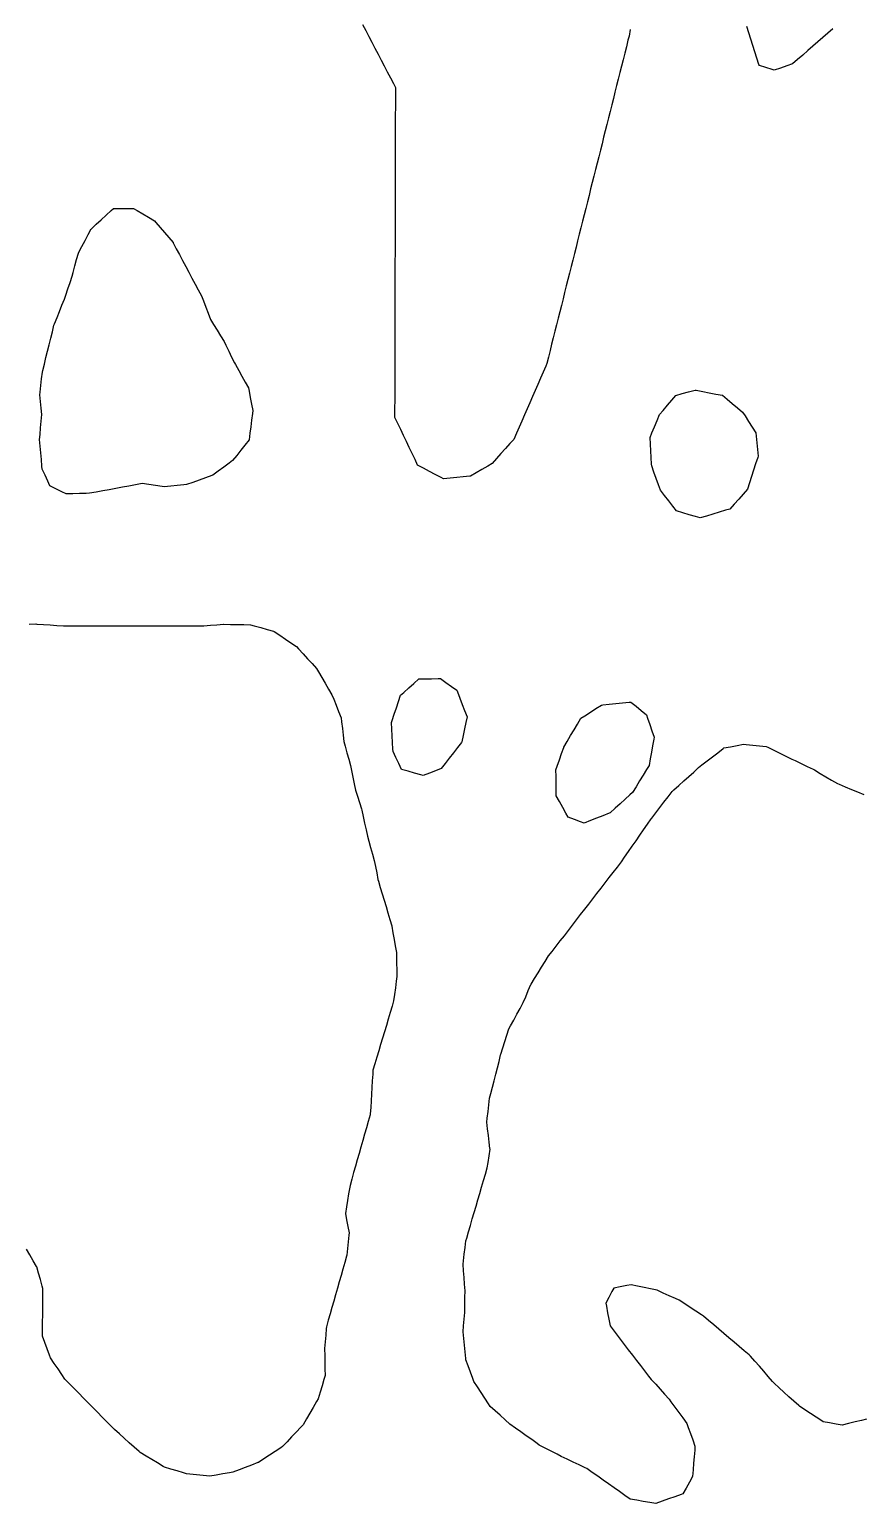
# Model space of a CAD drawing. Header units: millimetres. Extents: x 257 to 2289, y 96 to 1983.
# Drawn here: x 1599.6 to 1724.6, y 1409.8 to 1630.9 of the extents above; entities that cross this region are included whole.
import ezdxf

# ---------------------------------------------------------------- set-up
doc = ezdxf.new("R2010")
doc.units = ezdxf.units.MM
for name, color, linetype in [('ALL_HOLES', 1, 'Continuous'), ('ALL_ISLANDS', 7, 'Continuous'), ('OUTLINE_ISLAND_01', 7, 'Continuous'), ('OUTLINE_ISLAND_01_HOLE_82', 1, 'Continuous'), ('OUTLINE_ISLAND_01_HOLE_84', 1, 'Continuous'), ('OUTLINE_ISLAND_01_HOLE_87', 1, 'Continuous'), ('OUTLINE_ISLAND_01_HOLE_88', 1, 'Continuous'), ('OUTLINE_ISLAND_01_HOLE_94', 1, 'Continuous'), ('OUTLINE_ISLAND_01_HOLE_95', 1, 'Continuous')]:
    doc.layers.add(name, color=color, linetype=linetype)

msp = doc.modelspace()

# ---------------------------------------------------------------- linework, layer by layer
at = {"layer": 'ALL_HOLES'}
for points in [[(1612.1609, 1604.0984), (1613.1609, 1604.0984), (1614.1609, 1604.0984), (1615.1609, 1604.0984), (1615.7134, 1603.774), (1616.5757, 1603.2676), (1617.4381, 1602.7613), (1618.3004, 1602.255), (1618.5131, 1602.005), (1619.1613, 1601.2435), (1619.8094, 1600.482), (1620.4576, 1599.7205), (1621.1057, 1598.959), (1621.1194, 1598.9334), (1621.589, 1598.0505), (1622.0586, 1597.1676), (1622.5283, 1596.2848), (1622.9979, 1595.4019), (1623.4675, 1594.519), (1623.9371, 1593.6362), (1624.4068, 1592.7533), (1624.8764, 1591.8705), (1625.346, 1590.9876), (1625.6423, 1590.2228), (1626.0036, 1589.2903), (1626.3649, 1588.3579), (1626.7262, 1587.4254), (1627.1785, 1586.6854), (1627.7, 1585.8322), (1628.2215, 1584.9789), (1628.743, 1584.1257), (1629.0011, 1583.5972), (1629.44, 1582.6987), (1629.8789, 1581.8001), (1630.3177, 1580.9016), (1630.45, 1580.6647), (1630.9376, 1579.7916), (1631.4251, 1578.9185), (1631.9127, 1578.0454), (1632.4002, 1577.1723), (1632.4901, 1576.6993), (1632.6769, 1575.7169), (1632.8637, 1574.7345), (1633.0505, 1573.7521), (1632.9959, 1573.3254), (1632.8691, 1572.3334), (1632.7423, 1571.3415), (1632.6155, 1570.3496), (1632.4887, 1569.3577), (1631.8848, 1568.5973), (1631.2628, 1567.8142), (1630.6409, 1567.0312), (1630.0189, 1566.2481), (1629.4997, 1565.8667), (1628.6938, 1565.2748), (1627.8878, 1564.6828), (1627.0819, 1564.0908), (1626.8927, 1564.0216), (1625.9536, 1563.6781), (1625.0144, 1563.3346), (1624.0753, 1562.9911), (1623.1361, 1562.6476), (1622.7353, 1562.611), (1621.7395, 1562.5201), (1620.7436, 1562.4292), (1619.7478, 1562.3382), (1619.4539, 1562.3805), (1618.4641, 1562.5228), (1617.4743, 1562.6652), (1616.4845, 1562.8075), (1616.4589, 1562.8028), (1615.4755, 1562.6214), (1614.4921, 1562.44), (1613.5087, 1562.2586), (1612.5253, 1562.0772), (1611.5419, 1561.8959), (1610.5585, 1561.7145), (1609.5751, 1561.5331), (1608.5916, 1561.3517), (1608.0615, 1561.3399), (1607.0617, 1561.3176), (1606.062, 1561.2953), (1605.0622, 1561.273), (1604.4304, 1561.5926), (1603.5381, 1562.0439), (1602.6457, 1562.4953), (1602.3274, 1563.1695), (1601.9003, 1564.0737), (1601.4733, 1564.9779), (1601.4343, 1565.4369), (1601.3496, 1566.4333), (1601.265, 1567.4297), (1601.1803, 1568.4261), (1601.0956, 1569.4225), (1601.1587, 1570.1766), (1601.242, 1571.1731), (1601.3254, 1572.1696), (1601.4088, 1573.1661), (1601.3177, 1574.1356), (1601.2242, 1575.1312), (1601.1307, 1576.1268), (1601.1744, 1576.5292), (1601.2826, 1577.5233), (1601.3907, 1578.5175), (1601.4988, 1579.5116), (1601.5614, 1579.7643), (1601.8016, 1580.7351), (1602.0418, 1581.7058), (1602.282, 1582.6765), (1602.5222, 1583.6472), (1602.7624, 1584.6179), (1603.0026, 1585.5887), (1603.2428, 1586.5594), (1603.3297, 1586.7781), (1603.6988, 1587.7075), (1604.0678, 1588.6369), (1604.4369, 1589.5663), (1604.8059, 1590.4958), (1605.0118, 1591.1034), (1605.3328, 1592.0505), (1605.6537, 1592.9976), (1605.9746, 1593.9447), (1606.1212, 1594.4909), (1606.3804, 1595.4567), (1606.6396, 1596.4225), (1606.8988, 1597.3884), (1606.9642, 1597.5114), (1607.4337, 1598.3944), (1607.9031, 1599.2773), (1608.3726, 1600.1603), (1608.842, 1601.0432), (1608.8515, 1601.052), (1609.5872, 1601.7292), (1610.323, 1602.4065), (1611.0587, 1603.0838), (1611.7945, 1603.761)], [(1696.481, 1576.0477), (1697.4458, 1576.3108), (1698.4105, 1576.5739), (1699.3753, 1576.837), (1699.542, 1576.8054), (1700.5245, 1576.619), (1701.5069, 1576.4326), (1702.4894, 1576.2462), (1703.4719, 1576.0598), (1704.1916, 1575.4629), (1704.9613, 1574.8246), (1705.731, 1574.1862), (1706.5008, 1573.5479), (1706.878, 1572.9511), (1707.4123, 1572.1059), (1707.9466, 1571.2606), (1708.4809, 1570.4153), (1708.5319, 1569.908), (1708.6318, 1568.9131), (1708.7318, 1567.9181), (1708.8318, 1566.9231), (1708.7674, 1566.7226), (1708.4616, 1565.7705), (1708.1559, 1564.8184), (1707.8501, 1563.8663), (1707.5444, 1562.9142), (1707.2386, 1561.9621), (1706.5902, 1561.2339), (1705.9252, 1560.4871), (1705.2601, 1559.7403), (1704.5951, 1558.9934), (1703.9533, 1558.8015), (1702.9952, 1558.5149), (1702.0372, 1558.2283), (1701.0791, 1557.9417), (1700.1211, 1557.6551), (1699.4439, 1557.8582), (1698.486, 1558.1455), (1697.5282, 1558.4328), (1696.5704, 1558.7202), (1696.0224, 1559.4426), (1695.4181, 1560.2393), (1694.8138, 1561.0361), (1694.2095, 1561.8328), (1693.9086, 1562.6466), (1693.5618, 1563.5846), (1693.215, 1564.5225), (1692.8682, 1565.4604), (1692.8529, 1565.7381), (1692.7978, 1566.7366), (1692.7427, 1567.735), (1692.6877, 1568.7335), (1692.6326, 1569.732), (1692.9113, 1570.4075), (1693.2927, 1571.3319), (1693.6741, 1572.2563), (1694.0555, 1573.1807), (1694.576, 1573.796), (1695.2219, 1574.5594), (1695.8678, 1575.3228)], [(1661.2077, 1533.5516), (1662.0184, 1532.9661), (1662.8291, 1532.3807), (1663.6398, 1531.7952), (1663.7376, 1531.5429), (1664.0993, 1530.6106), (1664.461, 1529.6783), (1664.8226, 1528.746), (1665.1843, 1527.8137), (1665.0147, 1526.982), (1664.815, 1526.0021), (1664.6153, 1525.0223), (1664.4155, 1524.0424), (1664.3683, 1523.9821), (1663.7517, 1523.1948), (1663.1351, 1522.4075), (1662.5186, 1521.6201), (1661.902, 1520.8328), (1661.2855, 1520.0455), (1660.4713, 1519.728), (1659.5396, 1519.3646), (1658.608, 1519.0012), (1658.2573, 1519.1023), (1657.2964, 1519.3792), (1656.3355, 1519.6562), (1655.3746, 1519.9331), (1654.9583, 1520.7896), (1654.5212, 1521.689), (1654.0841, 1522.5884), (1654.0637, 1522.9772), (1654.0112, 1523.9759), (1653.9588, 1524.9745), (1653.9064, 1525.9731), (1653.8539, 1526.9717), (1653.9487, 1527.2543), (1654.2668, 1528.2024), (1654.5849, 1529.1505), (1654.9029, 1530.0985), (1655.221, 1531.0466), (1655.7131, 1531.4877), (1656.4579, 1532.155), (1657.2026, 1532.8224), (1657.9473, 1533.4898), (1658.8545, 1533.507), (1659.8543, 1533.526), (1660.8541, 1533.5449)], [(1689.7623, 1530.0244), (1690.5384, 1529.3938), (1691.3145, 1528.7632), (1692.0906, 1528.1326), (1692.2648, 1527.6245), (1692.5891, 1526.6785), (1692.9135, 1525.7326), (1693.2378, 1524.7867), (1693.1823, 1524.4693), (1693.01, 1523.4842), (1692.8376, 1522.4992), (1692.6653, 1521.5141), (1692.493, 1520.5291), (1692.1009, 1519.8906), (1691.5775, 1519.0385), (1691.0542, 1518.1864), (1690.5308, 1517.3343), (1690.0075, 1516.4822), (1689.6146, 1516.1242), (1688.8755, 1515.4507), (1688.1363, 1514.7771), (1687.3972, 1514.1036), (1686.658, 1513.4301), (1686.4719, 1513.3556), (1685.5434, 1512.9843), (1684.6149, 1512.613), (1683.6864, 1512.2416), (1682.7579, 1511.8703), (1682.2106, 1512.0744), (1681.2737, 1512.4239), (1680.3368, 1512.7734), (1680.0166, 1513.3529), (1679.5331, 1514.2282), (1679.0495, 1515.1036), (1678.5659, 1515.9789), (1678.5542, 1516.8599), (1678.5408, 1517.8598), (1678.5275, 1518.8597), (1678.5141, 1519.8596), (1678.7055, 1520.4044), (1679.0371, 1521.3479), (1679.3686, 1522.2913), (1679.7001, 1523.2348), (1679.7175, 1523.2648), (1680.2193, 1524.1298), (1680.721, 1524.9948), (1681.2227, 1525.8599), (1681.7245, 1526.7249), (1682.2262, 1527.5899), (1682.8259, 1527.97), (1683.6705, 1528.5054), (1684.5152, 1529.0408), (1685.3598, 1529.5761), (1685.5216, 1529.5926), (1686.5164, 1529.6939), (1687.5113, 1529.7952), (1688.5061, 1529.8965), (1689.501, 1529.9978)]]:
    msp.add_lwpolyline(points, close=True, dxfattribs=at)
for points in [[(1599.5457, 1541.701), (1600.5448, 1541.7444), (1600.6775, 1541.7354), (1601.6752, 1541.6677), (1602.6729, 1541.6), (1603.6706, 1541.5323), (1604.6683, 1541.4645), (1605.3977, 1541.4639), (1606.3977, 1541.4631), (1607.3977, 1541.4622), (1608.3977, 1541.4614), (1609.3977, 1541.4605), (1610.3977, 1541.4597), (1611.3977, 1541.4588), (1612.3977, 1541.4579), (1613.3977, 1541.4571), (1614.3977, 1541.4562), (1615.3977, 1541.4554), (1616.3977, 1541.4545), (1617.3977, 1541.4537), (1618.3977, 1541.4528), (1619.3977, 1541.452), (1620.3977, 1541.4511), (1621.3977, 1541.4502), (1622.3977, 1541.4494), (1623.3977, 1541.4485), (1624.3977, 1541.4477), (1625.3977, 1541.4468), (1625.6922, 1541.4702), (1626.6891, 1541.5491), (1627.686, 1541.6281), (1628.6829, 1541.7071), (1628.7331, 1541.706), (1629.7328, 1541.6853), (1630.7326, 1541.6645), (1631.7324, 1541.6438), (1632.7322, 1541.623), (1633.2866, 1541.4699), (1634.2505, 1541.2036), (1635.2144, 1540.9373), (1636.1783, 1540.671), (1636.2835, 1540.6007), (1637.1148, 1540.0449), (1637.9461, 1539.4891), (1638.7775, 1538.9333), (1639.6088, 1538.3776), (1639.9281, 1538.0233), (1640.5977, 1537.2805), (1641.2673, 1536.5378), (1641.9368, 1535.795), (1642.6064, 1535.0523), (1642.8928, 1534.5679), (1643.4018, 1533.7071), (1643.9107, 1532.8463), (1644.4197, 1531.9855), (1644.9287, 1531.1248), (1645.1851, 1530.4762), (1645.5529, 1529.5463), (1645.9206, 1528.6164), (1646.2883, 1527.6864), (1646.3641, 1527.067), (1646.4854, 1526.0744), (1646.6068, 1525.0818), (1646.7282, 1524.0891), (1646.9178, 1523.3963), (1647.1818, 1522.4318), (1647.4458, 1521.4673), (1647.7098, 1520.5028), (1647.8577, 1519.7459), (1648.0495, 1518.7644), (1648.2412, 1517.783), (1648.433, 1516.8015), (1648.7327, 1515.8974), (1649.0474, 1514.9482), (1649.3621, 1513.999), (1649.4016, 1513.8161), (1649.6125, 1512.8386), (1649.8235, 1511.8611), (1650.0344, 1510.8836), (1650.2453, 1509.9061), (1650.4595, 1509.1463), (1650.7308, 1508.1838), (1651.0021, 1507.2213), (1651.2734, 1506.2588), (1651.4456, 1505.3646), (1651.6348, 1504.3827), (1651.824, 1503.4007), (1651.89, 1503.1794), (1652.1757, 1502.2211), (1652.4615, 1501.2628), (1652.7473, 1500.3045), (1653.0331, 1499.3462), (1653.3189, 1498.3879), (1653.6046, 1497.4296), (1653.8904, 1496.4713), (1653.9043, 1496.3913), (1654.0757, 1495.4061), (1654.247, 1494.4209), (1654.4183, 1493.4357), (1654.5897, 1492.4505), (1654.6001, 1491.8434), (1654.6173, 1490.8436), (1654.6345, 1489.8437), (1654.6517, 1488.8439), (1654.5624, 1488.1574), (1654.4335, 1487.1657), (1654.3045, 1486.1741), (1654.1756, 1485.1824), (1653.9394, 1484.392), (1653.6531, 1483.4339), (1653.3667, 1482.4757), (1653.0804, 1481.5176), (1652.7941, 1480.5595), (1652.5078, 1479.6013), (1652.2215, 1478.6432), (1651.9352, 1477.685), (1651.6489, 1476.7269), (1651.3626, 1475.7688), (1651.0763, 1474.8106), (1651.04, 1474.2122), (1650.9796, 1473.2141), (1650.9191, 1472.2159), (1650.8586, 1471.2177), (1650.7981, 1470.2196), (1650.7376, 1469.2214), (1650.6772, 1468.2232), (1650.637, 1468.0815), (1650.3641, 1467.1194), (1650.0912, 1466.1574), (1649.8183, 1465.1953), (1649.5454, 1464.2333), (1649.2726, 1463.2712), (1648.9997, 1462.3092), (1648.7268, 1461.3471), (1648.4539, 1460.3851), (1648.181, 1459.423), (1647.9082, 1458.461), (1647.6353, 1457.4989), (1647.5921, 1457.2393), (1647.4279, 1456.2528), (1647.2638, 1455.2664), (1647.0996, 1454.2799), (1646.9355, 1453.2935), (1647.1139, 1452.3412), (1647.2981, 1451.3583), (1647.4823, 1450.3754), (1647.4503, 1450.0281), (1647.3586, 1449.0323), (1647.2668, 1448.0365), (1647.1751, 1447.0407), (1647.13, 1446.8833), (1646.8548, 1445.9219), (1646.5795, 1444.9605), (1646.3043, 1443.9992), (1646.029, 1443.0378), (1645.7538, 1442.0764), (1645.4785, 1441.115), (1645.2033, 1440.1537), (1644.928, 1439.1923), (1644.6528, 1438.2309), (1644.3776, 1437.2695), (1644.1023, 1436.3082), (1644.0773, 1436.0188), (1643.9913, 1435.0225), (1643.9054, 1434.0262), (1643.8194, 1433.0299), (1643.8207, 1432.9645), (1643.8403, 1431.9647), (1643.86, 1430.9649), (1643.8796, 1429.9651), (1643.8993, 1428.9653), (1643.7262, 1428.3844), (1643.4407, 1427.426), (1643.1552, 1426.4676), (1642.8697, 1425.5093), (1642.6131, 1425.0632), (1642.1144, 1424.1964), (1641.6158, 1423.3296), (1641.1171, 1422.4628), (1640.6185, 1421.596), (1640.2589, 1421.2188), (1639.5689, 1420.495), (1638.8789, 1419.7712), (1638.1889, 1419.0474), (1637.4989, 1418.3236), (1637.2429, 1418.1554), (1636.4073, 1417.6061), (1635.5716, 1417.0569), (1634.7359, 1416.5076), (1633.9003, 1415.9584), (1633.7974, 1415.9183), (1632.8656, 1415.5552), (1631.9339, 1415.1921), (1631.0021, 1414.829), (1630.0704, 1414.4659), (1629.5508, 1414.3774), (1628.565, 1414.2096), (1627.5792, 1414.0417), (1626.5934, 1413.8739), (1626.0943, 1413.9261), (1625.0997, 1414.0301), (1624.1051, 1414.1341), (1623.1105, 1414.2381), (1622.6689, 1414.372), (1621.7119, 1414.6621), (1620.7549, 1414.9522), (1619.7979, 1415.2423), (1619.613, 1415.3538), (1618.7566, 1415.8702), (1617.9003, 1416.3865), (1617.0439, 1416.9029), (1616.1875, 1417.4192), (1616.023, 1417.5667), (1615.2786, 1418.2344), (1614.5341, 1418.902), (1613.7896, 1419.5697), (1613.0451, 1420.2373), (1612.3006, 1420.9049), (1611.8895, 1421.3235), (1611.1888, 1422.0369), (1610.488, 1422.7503), (1609.7873, 1423.4638), (1609.0866, 1424.1772), (1608.3858, 1424.8906), (1607.6851, 1425.604), (1606.9843, 1426.3174), (1606.2836, 1427.0309), (1605.5829, 1427.7443), (1604.8821, 1428.4577), (1604.4111, 1429.1538), (1603.8507, 1429.9821), (1603.2904, 1430.8103), (1602.73, 1431.6386), (1602.5747, 1432.055), (1602.2253, 1432.9919), (1601.8759, 1433.9289), (1601.5265, 1434.8659), (1601.5277, 1435.0545), (1601.5344, 1436.0545), (1601.5411, 1437.0545), (1601.5478, 1438.0545), (1601.5545, 1439.0545), (1601.5612, 1440.0544), (1601.5679, 1441.0544), (1601.5746, 1442.0544), (1601.4732, 1442.4139), (1601.2018, 1443.3764), (1600.9303, 1444.3388), (1600.6589, 1445.3013), (1600.6296, 1445.3511), (1600.1227, 1446.2132), (1599.6158, 1447.0752), (1599.1089, 1447.9372)], [(1725.0831, 1422.4439), (1724.3381, 1422.2594), (1723.3675, 1422.0189), (1722.3968, 1421.7784), (1721.4261, 1421.538), (1720.529, 1421.6995), (1719.5448, 1421.8767), (1718.5606, 1422.054), (1718.3599, 1422.1864), (1717.5254, 1422.7374), (1716.6909, 1423.2883), (1715.8563, 1423.8393), (1715.0218, 1424.3902), (1714.9341, 1424.4693), (1714.1915, 1425.139), (1713.4489, 1425.8088), (1712.7063, 1426.4785), (1711.9638, 1427.1483), (1711.2212, 1427.818), (1710.9748, 1428.1031), (1710.3209, 1428.8596), (1709.667, 1429.6162), (1709.0131, 1430.3728), (1708.3592, 1431.1294), (1707.7053, 1431.8859), (1707.4964, 1432.0643), (1706.7358, 1432.7136), (1705.9753, 1433.3629), (1705.2148, 1434.0122), (1704.4542, 1434.6615), (1703.6937, 1435.3108), (1702.9332, 1435.9601), (1702.1726, 1436.6094), (1701.4121, 1437.2586), (1700.6515, 1437.9079), (1700.3365, 1438.1118), (1699.4968, 1438.6549), (1698.6572, 1439.1981), (1697.8176, 1439.7412), (1696.9779, 1440.2844), (1696.4236, 1440.5346), (1695.5121, 1440.9461), (1694.6007, 1441.3575), (1693.6893, 1441.769), (1693.6807, 1441.7708), (1692.7028, 1441.98), (1691.7249, 1442.1891), (1690.7471, 1442.3983), (1689.7692, 1442.6075), (1689.132, 1442.4816), (1688.151, 1442.2879), (1687.1699, 1442.0941), (1686.9117, 1441.5965), (1686.4511, 1440.7089), (1685.9904, 1439.8213), (1686.0736, 1439.3924), (1686.264, 1438.4107), (1686.4544, 1437.429), (1686.6448, 1436.4473), (1686.9504, 1436.0443), (1687.5547, 1435.2475), (1688.159, 1434.4507), (1688.7632, 1433.654), (1689.3675, 1432.8572), (1689.9718, 1432.0604), (1690.5761, 1431.2636), (1691.1803, 1430.4669), (1691.7846, 1429.6701), (1692.3889, 1428.8733), (1692.8027, 1428.41), (1693.4688, 1427.6642), (1694.135, 1426.9184), (1694.8012, 1426.1726), (1695.4673, 1425.4268), (1695.7548, 1425.0339), (1696.3454, 1424.2269), (1696.936, 1423.4199), (1697.5265, 1422.6129), (1698.1171, 1421.8059), (1698.3363, 1421.2029), (1698.6779, 1420.2631), (1699.0196, 1419.3233), (1699.3613, 1418.3835), (1699.3158, 1417.8046), (1699.2375, 1416.8076), (1699.1592, 1415.8107), (1699.0809, 1414.8138), (1699.0026, 1413.8169), (1698.5176, 1412.973), (1698.0192, 1412.106), (1697.5209, 1411.239), (1697.2752, 1411.1495), (1696.3356, 1410.8073), (1695.396, 1410.465), (1694.4564, 1410.1227), (1693.5168, 1409.7805), (1692.5924, 1409.9338), (1691.6058, 1410.0974), (1690.6193, 1410.261), (1689.6328, 1410.4245), (1688.8496, 1410.9816), (1688.0347, 1411.5613), (1687.2198, 1412.1409), (1686.4049, 1412.7205), (1685.59, 1413.3001), (1684.7751, 1413.8797), (1683.9603, 1414.4594), (1683.1454, 1415.039), (1682.913, 1415.1482), (1682.008, 1415.5736), (1681.103, 1415.999), (1680.198, 1416.4243), (1679.293, 1416.8497), (1678.6809, 1417.1679), (1677.7936, 1417.6291), (1676.9064, 1418.0904), (1676.0191, 1418.5516), (1675.6948, 1418.7826), (1674.8804, 1419.3629), (1674.066, 1419.9432), (1673.2515, 1420.5235), (1672.4371, 1421.1037), (1671.6227, 1421.684), (1670.8803, 1422.3521), (1670.137, 1423.0211), (1669.3936, 1423.69), (1668.6503, 1424.3589), (1668.3897, 1424.7597), (1667.8445, 1425.598), (1667.2993, 1426.4363), (1666.7542, 1427.2746), (1666.209, 1428.113), (1666.0518, 1428.5379), (1665.705, 1429.4758), (1665.3581, 1430.4137), (1665.0112, 1431.3516), (1664.9902, 1431.554), (1664.8869, 1432.5487), (1664.7835, 1433.5433), (1664.6802, 1434.538), (1664.5768, 1435.5326), (1664.6581, 1436.435), (1664.7478, 1437.4309), (1664.8375, 1438.4269), (1664.8417, 1438.6974), (1664.8571, 1439.6973), (1664.8724, 1440.6972), (1664.8878, 1441.6971), (1664.8867, 1441.7131), (1664.8158, 1442.7106), (1664.7448, 1443.7081), (1664.6739, 1444.7056), (1664.603, 1445.7031), (1664.6599, 1446.1935), (1664.7752, 1447.1869), (1664.8905, 1448.1802), (1665.0057, 1449.1735), (1665.1276, 1449.5904), (1665.4081, 1450.5503), (1665.6886, 1451.5102), (1665.9691, 1452.47), (1666.2496, 1453.4299), (1666.5301, 1454.3897), (1666.8106, 1455.3496), (1667.0911, 1456.3094), (1667.3715, 1457.2693), (1667.652, 1458.2291), (1667.9325, 1459.189), (1668.213, 1460.1489), (1668.3351, 1460.964), (1668.4831, 1461.953), (1668.6312, 1462.942), (1668.6207, 1463.0285), (1668.5004, 1464.0213), (1668.3801, 1465.014), (1668.2598, 1466.0067), (1668.1395, 1466.9995), (1668.2125, 1467.6198), (1668.3293, 1468.613), (1668.4462, 1469.6061), (1668.563, 1470.5993), (1668.736, 1471.2752), (1668.9841, 1472.2439), (1669.2321, 1473.2127), (1669.4801, 1474.1814), (1669.7281, 1475.1502), (1669.9762, 1476.1189), (1670.2242, 1477.0877), (1670.2562, 1477.1883), (1670.5593, 1478.1413), (1670.8624, 1479.0943), (1671.1655, 1480.0472), (1671.4686, 1481.0002), (1671.7041, 1481.4355), (1672.18, 1482.315), (1672.6558, 1483.1945), (1673.1317, 1484.0741), (1673.6075, 1484.9536), (1673.9779, 1485.8145), (1674.3732, 1486.733), (1674.7684, 1487.6516), (1674.7879, 1487.683), (1675.3144, 1488.5332), (1675.8409, 1489.3834), (1676.3674, 1490.2336), (1676.8939, 1491.0838), (1677.4204, 1491.9339), (1677.9386, 1492.6048), (1678.5499, 1493.3962), (1679.1611, 1494.1876), (1679.7724, 1494.979), (1680.3837, 1495.7704), (1680.995, 1496.5618), (1681.6063, 1497.3532), (1682.2176, 1498.1446), (1682.8289, 1498.936), (1683.4402, 1499.7274), (1684.0514, 1500.5188), (1684.6627, 1501.3103), (1685.274, 1502.1017), (1685.8853, 1502.8931), (1686.4966, 1503.6845), (1687.1079, 1504.4759), (1687.7192, 1505.2673), (1688.3305, 1506.0587), (1688.8174, 1506.7626), (1689.3863, 1507.585), (1689.9552, 1508.4074), (1690.5241, 1509.2298), (1691.093, 1510.0521), (1691.6619, 1510.8745), (1692.2308, 1511.6969), (1692.7997, 1512.5193), (1692.8844, 1512.6295), (1693.4937, 1513.4223), (1694.1031, 1514.2152), (1694.7124, 1515.0081), (1695.3218, 1515.801), (1695.9312, 1516.5939), (1696.2075, 1516.845), (1696.9478, 1517.5173), (1697.688, 1518.1897), (1698.4282, 1518.8621), (1699.1684, 1519.5345), (1699.9086, 1520.2069), (1700.4137, 1520.5969), (1701.2052, 1521.2081), (1701.9966, 1521.8193), (1702.7881, 1522.4305), (1703.5796, 1523.0418), (1703.7038, 1523.1377), (1704.6861, 1523.3248), (1705.6684, 1523.5119), (1706.6508, 1523.699), (1707.0583, 1523.66), (1708.0537, 1523.5647), (1709.0492, 1523.4693), (1710.0446, 1523.374), (1710.2986, 1523.2492), (1711.1961, 1522.8082), (1712.0936, 1522.3672), (1712.9911, 1521.9261), (1713.8886, 1521.4851), (1714.3917, 1521.2448), (1715.294, 1520.8137), (1716.1963, 1520.3827), (1717.0986, 1519.9516), (1717.2775, 1519.8451), (1718.1368, 1519.3337), (1718.9961, 1518.8222), (1719.8554, 1518.3107), (1720.7147, 1517.7992), (1720.9659, 1517.6954), (1721.8901, 1517.3134), (1722.8143, 1516.9315), (1723.7385, 1516.5496), (1724.6627, 1516.1676)]]:
    msp.add_lwpolyline(points, dxfattribs=at)
at = {"layer": 'ALL_ISLANDS'}
for points in [[(1689.6337, 1630.9486), (1689.4785, 1629.9607), (1689.3166, 1629.3159), (1689.073, 1628.346), (1688.8295, 1627.3761), (1688.586, 1626.4062), (1688.3425, 1625.4363), (1688.099, 1624.4664), (1687.8555, 1623.4965), (1687.612, 1622.5266), (1687.3684, 1621.5567), (1687.1249, 1620.5868), (1686.8814, 1619.6169), (1686.6379, 1618.647), (1686.3944, 1617.6771), (1686.1509, 1616.7072), (1685.9074, 1615.7373), (1685.6639, 1614.7674), (1685.4203, 1613.7975), (1685.1768, 1612.8276), (1684.9333, 1611.8577), (1684.6898, 1610.8878), (1684.4463, 1609.9179), (1684.2028, 1608.948), (1683.9593, 1607.9781), (1683.7158, 1607.0082), (1683.4722, 1606.0383), (1683.2287, 1605.0684), (1682.9852, 1604.0985), (1682.7417, 1603.1286), (1682.4982, 1602.1587), (1682.2547, 1601.1888), (1682.0112, 1600.2189), (1681.7676, 1599.249), (1681.5241, 1598.2791), (1681.2806, 1597.3092), (1681.0371, 1596.3393), (1680.7936, 1595.3694), (1680.5501, 1594.3995), (1680.3066, 1593.4296), (1680.0631, 1592.4598), (1679.8195, 1591.4899), (1679.576, 1590.52), (1679.3325, 1589.5501), (1679.089, 1588.5802), (1678.8455, 1587.6103), (1678.602, 1586.6404), (1678.3585, 1585.6705), (1678.115, 1584.7006), (1677.8714, 1583.7307), (1677.6279, 1582.7608), (1677.3844, 1581.7909), (1677.1409, 1580.821), (1676.9777, 1580.447), (1676.5777, 1579.5304), (1676.1777, 1578.6139), (1675.7777, 1577.6974), (1675.3778, 1576.7809), (1674.9778, 1575.8643), (1674.5778, 1574.9478), (1674.1778, 1574.0313), (1673.7779, 1573.1148), (1673.3779, 1572.1982), (1672.9779, 1571.2817), (1672.5779, 1570.3652), (1672.178, 1569.4486), (1671.5984, 1568.8006), (1670.9318, 1568.0552), (1670.2652, 1567.3098), (1669.5986, 1566.5644), (1668.932, 1565.819), (1668.2842, 1565.4381), (1667.4222, 1564.9313), (1666.5602, 1564.4244), (1665.6981, 1563.9176), (1665.621, 1563.9098), (1664.626, 1563.8099), (1663.631, 1563.7101), (1662.636, 1563.6102), (1661.641, 1563.5104), (1661.2922, 1563.6973), (1660.4108, 1564.1698), (1659.5295, 1564.6423), (1658.6482, 1565.1148), (1657.7668, 1565.5873), (1657.3798, 1566.4019), (1656.9506, 1567.3051), (1656.5214, 1568.2083), (1656.0922, 1569.1115), (1655.6629, 1570.0147), (1655.2337, 1570.918), (1654.8045, 1571.8212), (1654.3753, 1572.7244), (1654.3764, 1573.2063), (1654.3787, 1574.2063), (1654.381, 1575.2063), (1654.3833, 1576.2063), (1654.3856, 1577.2063), (1654.3878, 1578.2063), (1654.3901, 1579.2063), (1654.3924, 1580.2063), (1654.3947, 1581.2063), (1654.397, 1582.2063), (1654.3992, 1583.2063), (1654.4015, 1584.2063), (1654.4038, 1585.2063), (1654.4061, 1586.2063), (1654.4084, 1587.2063), (1654.4106, 1588.2063), (1654.4129, 1589.2063), (1654.4152, 1590.2063), (1654.4175, 1591.2063), (1654.4198, 1592.2062), (1654.422, 1593.2062), (1654.4243, 1594.2062), (1654.4266, 1595.2062), (1654.4289, 1596.2062), (1654.4312, 1597.2062), (1654.4334, 1598.2062), (1654.4357, 1599.2062), (1654.438, 1600.2062), (1654.4403, 1601.2062), (1654.4425, 1602.2062), (1654.4448, 1603.2062), (1654.4471, 1604.2062), (1654.4494, 1605.2062), (1654.4517, 1606.2062), (1654.4539, 1607.2062), (1654.4562, 1608.2062), (1654.4585, 1609.2062), (1654.4608, 1610.2062), (1654.4631, 1611.2062), (1654.4653, 1612.2062), (1654.4676, 1613.2062), (1654.4699, 1614.2062), (1654.4722, 1615.2062), (1654.4745, 1616.2062), (1654.4767, 1617.2062), (1654.479, 1618.2062), (1654.4813, 1619.2062), (1654.4836, 1620.2062), (1654.4859, 1621.2062), (1654.4881, 1622.2062), (1654.196, 1622.7658), (1653.7333, 1623.6523), (1653.2705, 1624.5387), (1652.8078, 1625.4252), (1652.345, 1626.3117), (1651.8822, 1627.1982), (1651.4195, 1628.0847), (1650.9567, 1628.9712), (1650.494, 1629.8576), (1650.0312, 1630.7441), (1649.5685, 1631.6306)], [(1720.0578, 1631.0261), (1719.3, 1630.3735), (1718.5423, 1629.721), (1717.7845, 1629.0685), (1717.0267, 1628.4159), (1716.269, 1627.7634), (1715.5112, 1627.1109), (1714.7534, 1626.4584), (1713.9957, 1625.8058), (1713.1109, 1625.4901), (1712.1691, 1625.154), (1711.2273, 1624.8179), (1710.9187, 1624.9158), (1709.9655, 1625.2183), (1709.0124, 1625.5208), (1708.9547, 1625.7002), (1708.6489, 1626.6523), (1708.343, 1627.6044), (1708.0371, 1628.5564), (1707.7313, 1629.5085), (1707.4254, 1630.4606), (1707.1195, 1631.4126)]]:
    msp.add_lwpolyline(points, dxfattribs=at)
at = {"layer": 'OUTLINE_ISLAND_01'}
for points in [[(1689.6337, 1630.9486), (1689.4785, 1629.9607), (1689.3166, 1629.3159), (1689.073, 1628.346), (1688.8295, 1627.3761), (1688.586, 1626.4062), (1688.3425, 1625.4363), (1688.099, 1624.4664), (1687.8555, 1623.4965), (1687.612, 1622.5266), (1687.3684, 1621.5567), (1687.1249, 1620.5868), (1686.8814, 1619.6169), (1686.6379, 1618.647), (1686.3944, 1617.6771), (1686.1509, 1616.7072), (1685.9074, 1615.7373), (1685.6639, 1614.7674), (1685.4203, 1613.7975), (1685.1768, 1612.8276), (1684.9333, 1611.8577), (1684.6898, 1610.8878), (1684.4463, 1609.9179), (1684.2028, 1608.948), (1683.9593, 1607.9781), (1683.7158, 1607.0082), (1683.4722, 1606.0383), (1683.2287, 1605.0684), (1682.9852, 1604.0985), (1682.7417, 1603.1286), (1682.4982, 1602.1587), (1682.2547, 1601.1888), (1682.0112, 1600.2189), (1681.7676, 1599.249), (1681.5241, 1598.2791), (1681.2806, 1597.3092), (1681.0371, 1596.3393), (1680.7936, 1595.3694), (1680.5501, 1594.3995), (1680.3066, 1593.4296), (1680.0631, 1592.4598), (1679.8195, 1591.4899), (1679.576, 1590.52), (1679.3325, 1589.5501), (1679.089, 1588.5802), (1678.8455, 1587.6103), (1678.602, 1586.6404), (1678.3585, 1585.6705), (1678.115, 1584.7006), (1677.8714, 1583.7307), (1677.6279, 1582.7608), (1677.3844, 1581.7909), (1677.1409, 1580.821), (1676.9777, 1580.447), (1676.5777, 1579.5304), (1676.1777, 1578.6139), (1675.7777, 1577.6974), (1675.3778, 1576.7809), (1674.9778, 1575.8643), (1674.5778, 1574.9478), (1674.1778, 1574.0313), (1673.7779, 1573.1148), (1673.3779, 1572.1982), (1672.9779, 1571.2817), (1672.5779, 1570.3652), (1672.178, 1569.4486), (1671.5984, 1568.8006), (1670.9318, 1568.0552), (1670.2652, 1567.3098), (1669.5986, 1566.5644), (1668.932, 1565.819), (1668.2842, 1565.4381), (1667.4222, 1564.9313), (1666.5602, 1564.4244), (1665.6981, 1563.9176), (1665.621, 1563.9098), (1664.626, 1563.8099), (1663.631, 1563.7101), (1662.636, 1563.6102), (1661.641, 1563.5104), (1661.2922, 1563.6973), (1660.4108, 1564.1698), (1659.5295, 1564.6423), (1658.6482, 1565.1148), (1657.7668, 1565.5873), (1657.3798, 1566.4019), (1656.9506, 1567.3051), (1656.5214, 1568.2083), (1656.0922, 1569.1115), (1655.6629, 1570.0147), (1655.2337, 1570.918), (1654.8045, 1571.8212), (1654.3753, 1572.7244), (1654.3764, 1573.2063), (1654.3787, 1574.2063), (1654.381, 1575.2063), (1654.3833, 1576.2063), (1654.3856, 1577.2063), (1654.3878, 1578.2063), (1654.3901, 1579.2063), (1654.3924, 1580.2063), (1654.3947, 1581.2063), (1654.397, 1582.2063), (1654.3992, 1583.2063), (1654.4015, 1584.2063), (1654.4038, 1585.2063), (1654.4061, 1586.2063), (1654.4084, 1587.2063), (1654.4106, 1588.2063), (1654.4129, 1589.2063), (1654.4152, 1590.2063), (1654.4175, 1591.2063), (1654.4198, 1592.2062), (1654.422, 1593.2062), (1654.4243, 1594.2062), (1654.4266, 1595.2062), (1654.4289, 1596.2062), (1654.4312, 1597.2062), (1654.4334, 1598.2062), (1654.4357, 1599.2062), (1654.438, 1600.2062), (1654.4403, 1601.2062), (1654.4425, 1602.2062), (1654.4448, 1603.2062), (1654.4471, 1604.2062), (1654.4494, 1605.2062), (1654.4517, 1606.2062), (1654.4539, 1607.2062), (1654.4562, 1608.2062), (1654.4585, 1609.2062), (1654.4608, 1610.2062), (1654.4631, 1611.2062), (1654.4653, 1612.2062), (1654.4676, 1613.2062), (1654.4699, 1614.2062), (1654.4722, 1615.2062), (1654.4745, 1616.2062), (1654.4767, 1617.2062), (1654.479, 1618.2062), (1654.4813, 1619.2062), (1654.4836, 1620.2062), (1654.4859, 1621.2062), (1654.4881, 1622.2062), (1654.196, 1622.7658), (1653.7333, 1623.6523), (1653.2705, 1624.5387), (1652.8078, 1625.4252), (1652.345, 1626.3117), (1651.8822, 1627.1982), (1651.4195, 1628.0847), (1650.9567, 1628.9712), (1650.494, 1629.8576), (1650.0312, 1630.7441), (1649.5685, 1631.6306)], [(1720.0578, 1631.0261), (1719.3, 1630.3735), (1718.5423, 1629.721), (1717.7845, 1629.0685), (1717.0267, 1628.4159), (1716.269, 1627.7634), (1715.5112, 1627.1109), (1714.7534, 1626.4584), (1713.9957, 1625.8058), (1713.1109, 1625.4901), (1712.1691, 1625.154), (1711.2273, 1624.8179), (1710.9187, 1624.9158), (1709.9655, 1625.2183), (1709.0124, 1625.5208), (1708.9547, 1625.7002), (1708.6489, 1626.6523), (1708.343, 1627.6044), (1708.0371, 1628.5564), (1707.7313, 1629.5085), (1707.4254, 1630.4606), (1707.1195, 1631.4126)]]:
    msp.add_lwpolyline(points, dxfattribs=at)
at = {"layer": 'OUTLINE_ISLAND_01_HOLE_82'}
msp.add_lwpolyline([(1725.0831, 1422.4439), (1724.3381, 1422.2594), (1723.3675, 1422.0189), (1722.3968, 1421.7784), (1721.4261, 1421.538), (1720.529, 1421.6995), (1719.5448, 1421.8767), (1718.5606, 1422.054), (1718.3599, 1422.1864), (1717.5254, 1422.7374), (1716.6909, 1423.2883), (1715.8563, 1423.8393), (1715.0218, 1424.3902), (1714.9341, 1424.4693), (1714.1915, 1425.139), (1713.4489, 1425.8088), (1712.7063, 1426.4785), (1711.9638, 1427.1483), (1711.2212, 1427.818), (1710.9748, 1428.1031), (1710.3209, 1428.8596), (1709.667, 1429.6162), (1709.0131, 1430.3728), (1708.3592, 1431.1294), (1707.7053, 1431.8859), (1707.4964, 1432.0643), (1706.7358, 1432.7136), (1705.9753, 1433.3629), (1705.2148, 1434.0122), (1704.4542, 1434.6615), (1703.6937, 1435.3108), (1702.9332, 1435.9601), (1702.1726, 1436.6094), (1701.4121, 1437.2586), (1700.6515, 1437.9079), (1700.3365, 1438.1118), (1699.4968, 1438.6549), (1698.6572, 1439.1981), (1697.8176, 1439.7412), (1696.9779, 1440.2844), (1696.4236, 1440.5346), (1695.5121, 1440.9461), (1694.6007, 1441.3575), (1693.6893, 1441.769), (1693.6807, 1441.7708), (1692.7028, 1441.98), (1691.7249, 1442.1891), (1690.7471, 1442.3983), (1689.7692, 1442.6075), (1689.132, 1442.4816), (1688.151, 1442.2879), (1687.1699, 1442.0941), (1686.9117, 1441.5965), (1686.4511, 1440.7089), (1685.9904, 1439.8213), (1686.0736, 1439.3924), (1686.264, 1438.4107), (1686.4544, 1437.429), (1686.6448, 1436.4473), (1686.9504, 1436.0443), (1687.5547, 1435.2475), (1688.159, 1434.4507), (1688.7632, 1433.654), (1689.3675, 1432.8572), (1689.9718, 1432.0604), (1690.5761, 1431.2636), (1691.1803, 1430.4669), (1691.7846, 1429.6701), (1692.3889, 1428.8733), (1692.8027, 1428.41), (1693.4688, 1427.6642), (1694.135, 1426.9184), (1694.8012, 1426.1726), (1695.4673, 1425.4268), (1695.7548, 1425.0339), (1696.3454, 1424.2269), (1696.936, 1423.4199), (1697.5265, 1422.6129), (1698.1171, 1421.8059), (1698.3363, 1421.2029), (1698.6779, 1420.2631), (1699.0196, 1419.3233), (1699.3613, 1418.3835), (1699.3158, 1417.8046), (1699.2375, 1416.8076), (1699.1592, 1415.8107), (1699.0809, 1414.8138), (1699.0026, 1413.8169), (1698.5176, 1412.973), (1698.0192, 1412.106), (1697.5209, 1411.239), (1697.2752, 1411.1495), (1696.3356, 1410.8073), (1695.396, 1410.465), (1694.4564, 1410.1227), (1693.5168, 1409.7805), (1692.5924, 1409.9338), (1691.6058, 1410.0974), (1690.6193, 1410.261), (1689.6328, 1410.4245), (1688.8496, 1410.9816), (1688.0347, 1411.5613), (1687.2198, 1412.1409), (1686.4049, 1412.7205), (1685.59, 1413.3001), (1684.7751, 1413.8797), (1683.9603, 1414.4594), (1683.1454, 1415.039), (1682.913, 1415.1482), (1682.008, 1415.5736), (1681.103, 1415.999), (1680.198, 1416.4243), (1679.293, 1416.8497), (1678.6809, 1417.1679), (1677.7936, 1417.6291), (1676.9064, 1418.0904), (1676.0191, 1418.5516), (1675.6948, 1418.7826), (1674.8804, 1419.3629), (1674.066, 1419.9432), (1673.2515, 1420.5235), (1672.4371, 1421.1037), (1671.6227, 1421.684), (1670.8803, 1422.3521), (1670.137, 1423.0211), (1669.3936, 1423.69), (1668.6503, 1424.3589), (1668.3897, 1424.7597), (1667.8445, 1425.598), (1667.2993, 1426.4363), (1666.7542, 1427.2746), (1666.209, 1428.113), (1666.0518, 1428.5379), (1665.705, 1429.4758), (1665.3581, 1430.4137), (1665.0112, 1431.3516), (1664.9902, 1431.554), (1664.8869, 1432.5487), (1664.7835, 1433.5433), (1664.6802, 1434.538), (1664.5768, 1435.5326), (1664.6581, 1436.435), (1664.7478, 1437.4309), (1664.8375, 1438.4269), (1664.8417, 1438.6974), (1664.8571, 1439.6973), (1664.8724, 1440.6972), (1664.8878, 1441.6971), (1664.8867, 1441.7131), (1664.8158, 1442.7106), (1664.7448, 1443.7081), (1664.6739, 1444.7056), (1664.603, 1445.7031), (1664.6599, 1446.1935), (1664.7752, 1447.1869), (1664.8905, 1448.1802), (1665.0057, 1449.1735), (1665.1276, 1449.5904), (1665.4081, 1450.5503), (1665.6886, 1451.5102), (1665.9691, 1452.47), (1666.2496, 1453.4299), (1666.5301, 1454.3897), (1666.8106, 1455.3496), (1667.0911, 1456.3094), (1667.3715, 1457.2693), (1667.652, 1458.2291), (1667.9325, 1459.189), (1668.213, 1460.1489), (1668.3351, 1460.964), (1668.4831, 1461.953), (1668.6312, 1462.942), (1668.6207, 1463.0285), (1668.5004, 1464.0213), (1668.3801, 1465.014), (1668.2598, 1466.0067), (1668.1395, 1466.9995), (1668.2125, 1467.6198), (1668.3293, 1468.613), (1668.4462, 1469.6061), (1668.563, 1470.5993), (1668.736, 1471.2752), (1668.9841, 1472.2439), (1669.2321, 1473.2127), (1669.4801, 1474.1814), (1669.7281, 1475.1502), (1669.9762, 1476.1189), (1670.2242, 1477.0877), (1670.2562, 1477.1883), (1670.5593, 1478.1413), (1670.8624, 1479.0943), (1671.1655, 1480.0472), (1671.4686, 1481.0002), (1671.7041, 1481.4355), (1672.18, 1482.315), (1672.6558, 1483.1945), (1673.1317, 1484.0741), (1673.6075, 1484.9536), (1673.9779, 1485.8145), (1674.3732, 1486.733), (1674.7684, 1487.6516), (1674.7879, 1487.683), (1675.3144, 1488.5332), (1675.8409, 1489.3834), (1676.3674, 1490.2336), (1676.8939, 1491.0838), (1677.4204, 1491.9339), (1677.9386, 1492.6048), (1678.5499, 1493.3962), (1679.1611, 1494.1876), (1679.7724, 1494.979), (1680.3837, 1495.7704), (1680.995, 1496.5618), (1681.6063, 1497.3532), (1682.2176, 1498.1446), (1682.8289, 1498.936), (1683.4402, 1499.7274), (1684.0514, 1500.5188), (1684.6627, 1501.3103), (1685.274, 1502.1017), (1685.8853, 1502.8931), (1686.4966, 1503.6845), (1687.1079, 1504.4759), (1687.7192, 1505.2673), (1688.3305, 1506.0587), (1688.8174, 1506.7626), (1689.3863, 1507.585), (1689.9552, 1508.4074), (1690.5241, 1509.2298), (1691.093, 1510.0521), (1691.6619, 1510.8745), (1692.2308, 1511.6969), (1692.7997, 1512.5193), (1692.8844, 1512.6295), (1693.4937, 1513.4223), (1694.1031, 1514.2152), (1694.7124, 1515.0081), (1695.3218, 1515.801), (1695.9312, 1516.5939), (1696.2075, 1516.845), (1696.9478, 1517.5173), (1697.688, 1518.1897), (1698.4282, 1518.8621), (1699.1684, 1519.5345), (1699.9086, 1520.2069), (1700.4137, 1520.5969), (1701.2052, 1521.2081), (1701.9966, 1521.8193), (1702.7881, 1522.4305), (1703.5796, 1523.0418), (1703.7038, 1523.1377), (1704.6861, 1523.3248), (1705.6684, 1523.5119), (1706.6508, 1523.699), (1707.0583, 1523.66), (1708.0537, 1523.5647), (1709.0492, 1523.4693), (1710.0446, 1523.374), (1710.2986, 1523.2492), (1711.1961, 1522.8082), (1712.0936, 1522.3672), (1712.9911, 1521.9261), (1713.8886, 1521.4851), (1714.3917, 1521.2448), (1715.294, 1520.8137), (1716.1963, 1520.3827), (1717.0986, 1519.9516), (1717.2775, 1519.8451), (1718.1368, 1519.3337), (1718.9961, 1518.8222), (1719.8554, 1518.3107), (1720.7147, 1517.7992), (1720.9659, 1517.6954), (1721.8901, 1517.3134), (1722.8143, 1516.9315), (1723.7385, 1516.5496), (1724.6627, 1516.1676)], dxfattribs=at)
at = {"layer": 'OUTLINE_ISLAND_01_HOLE_84'}
msp.add_lwpolyline([(1689.7623, 1530.0244), (1690.5384, 1529.3938), (1691.3145, 1528.7632), (1692.0906, 1528.1326), (1692.2648, 1527.6245), (1692.5891, 1526.6785), (1692.9135, 1525.7326), (1693.2378, 1524.7867), (1693.1823, 1524.4693), (1693.01, 1523.4842), (1692.8376, 1522.4992), (1692.6653, 1521.5141), (1692.493, 1520.5291), (1692.1009, 1519.8906), (1691.5775, 1519.0385), (1691.0542, 1518.1864), (1690.5308, 1517.3343), (1690.0075, 1516.4822), (1689.6146, 1516.1242), (1688.8755, 1515.4507), (1688.1363, 1514.7771), (1687.3972, 1514.1036), (1686.658, 1513.4301), (1686.4719, 1513.3556), (1685.5434, 1512.9843), (1684.6149, 1512.613), (1683.6864, 1512.2416), (1682.7579, 1511.8703), (1682.2106, 1512.0744), (1681.2737, 1512.4239), (1680.3368, 1512.7734), (1680.0166, 1513.3529), (1679.5331, 1514.2282), (1679.0495, 1515.1036), (1678.5659, 1515.9789), (1678.5542, 1516.8599), (1678.5408, 1517.8598), (1678.5275, 1518.8597), (1678.5141, 1519.8596), (1678.7055, 1520.4044), (1679.0371, 1521.3479), (1679.3686, 1522.2913), (1679.7001, 1523.2348), (1679.7175, 1523.2648), (1680.2193, 1524.1298), (1680.721, 1524.9948), (1681.2227, 1525.8599), (1681.7245, 1526.7249), (1682.2262, 1527.5899), (1682.8259, 1527.97), (1683.6705, 1528.5054), (1684.5152, 1529.0408), (1685.3598, 1529.5761), (1685.5216, 1529.5926), (1686.5164, 1529.6939), (1687.5113, 1529.7952), (1688.5061, 1529.8965), (1689.501, 1529.9978)], close=True, dxfattribs=at)
at = {"layer": 'OUTLINE_ISLAND_01_HOLE_87'}
msp.add_lwpolyline([(1661.2077, 1533.5516), (1662.0184, 1532.9661), (1662.8291, 1532.3807), (1663.6398, 1531.7952), (1663.7376, 1531.5429), (1664.0993, 1530.6106), (1664.461, 1529.6783), (1664.8226, 1528.746), (1665.1843, 1527.8137), (1665.0147, 1526.982), (1664.815, 1526.0021), (1664.6153, 1525.0223), (1664.4155, 1524.0424), (1664.3683, 1523.9821), (1663.7517, 1523.1948), (1663.1351, 1522.4075), (1662.5186, 1521.6201), (1661.902, 1520.8328), (1661.2855, 1520.0455), (1660.4713, 1519.728), (1659.5396, 1519.3646), (1658.608, 1519.0012), (1658.2573, 1519.1023), (1657.2964, 1519.3792), (1656.3355, 1519.6562), (1655.3746, 1519.9331), (1654.9583, 1520.7896), (1654.5212, 1521.689), (1654.0841, 1522.5884), (1654.0637, 1522.9772), (1654.0112, 1523.9759), (1653.9588, 1524.9745), (1653.9064, 1525.9731), (1653.8539, 1526.9717), (1653.9487, 1527.2543), (1654.2668, 1528.2024), (1654.5849, 1529.1505), (1654.9029, 1530.0985), (1655.221, 1531.0466), (1655.7131, 1531.4877), (1656.4579, 1532.155), (1657.2026, 1532.8224), (1657.9473, 1533.4898), (1658.8545, 1533.507), (1659.8543, 1533.526), (1660.8541, 1533.5449)], close=True, dxfattribs=at)
at = {"layer": 'OUTLINE_ISLAND_01_HOLE_88'}
msp.add_lwpolyline([(1599.5457, 1541.701), (1600.5448, 1541.7444), (1600.6775, 1541.7354), (1601.6752, 1541.6677), (1602.6729, 1541.6), (1603.6706, 1541.5323), (1604.6683, 1541.4645), (1605.3977, 1541.4639), (1606.3977, 1541.4631), (1607.3977, 1541.4622), (1608.3977, 1541.4614), (1609.3977, 1541.4605), (1610.3977, 1541.4597), (1611.3977, 1541.4588), (1612.3977, 1541.4579), (1613.3977, 1541.4571), (1614.3977, 1541.4562), (1615.3977, 1541.4554), (1616.3977, 1541.4545), (1617.3977, 1541.4537), (1618.3977, 1541.4528), (1619.3977, 1541.452), (1620.3977, 1541.4511), (1621.3977, 1541.4502), (1622.3977, 1541.4494), (1623.3977, 1541.4485), (1624.3977, 1541.4477), (1625.3977, 1541.4468), (1625.6922, 1541.4702), (1626.6891, 1541.5491), (1627.686, 1541.6281), (1628.6829, 1541.7071), (1628.7331, 1541.706), (1629.7328, 1541.6853), (1630.7326, 1541.6645), (1631.7324, 1541.6438), (1632.7322, 1541.623), (1633.2866, 1541.4699), (1634.2505, 1541.2036), (1635.2144, 1540.9373), (1636.1783, 1540.671), (1636.2835, 1540.6007), (1637.1148, 1540.0449), (1637.9461, 1539.4891), (1638.7775, 1538.9333), (1639.6088, 1538.3776), (1639.9281, 1538.0233), (1640.5977, 1537.2805), (1641.2673, 1536.5378), (1641.9368, 1535.795), (1642.6064, 1535.0523), (1642.8928, 1534.5679), (1643.4018, 1533.7071), (1643.9107, 1532.8463), (1644.4197, 1531.9855), (1644.9287, 1531.1248), (1645.1851, 1530.4762), (1645.5529, 1529.5463), (1645.9206, 1528.6164), (1646.2883, 1527.6864), (1646.3641, 1527.067), (1646.4854, 1526.0744), (1646.6068, 1525.0818), (1646.7282, 1524.0891), (1646.9178, 1523.3963), (1647.1818, 1522.4318), (1647.4458, 1521.4673), (1647.7098, 1520.5028), (1647.8577, 1519.7459), (1648.0495, 1518.7644), (1648.2412, 1517.783), (1648.433, 1516.8015), (1648.7327, 1515.8974), (1649.0474, 1514.9482), (1649.3621, 1513.999), (1649.4016, 1513.8161), (1649.6125, 1512.8386), (1649.8235, 1511.8611), (1650.0344, 1510.8836), (1650.2453, 1509.9061), (1650.4595, 1509.1463), (1650.7308, 1508.1838), (1651.0021, 1507.2213), (1651.2734, 1506.2588), (1651.4456, 1505.3646), (1651.6348, 1504.3827), (1651.824, 1503.4007), (1651.89, 1503.1794), (1652.1757, 1502.2211), (1652.4615, 1501.2628), (1652.7473, 1500.3045), (1653.0331, 1499.3462), (1653.3189, 1498.3879), (1653.6046, 1497.4296), (1653.8904, 1496.4713), (1653.9043, 1496.3913), (1654.0757, 1495.4061), (1654.247, 1494.4209), (1654.4183, 1493.4357), (1654.5897, 1492.4505), (1654.6001, 1491.8434), (1654.6173, 1490.8436), (1654.6345, 1489.8437), (1654.6517, 1488.8439), (1654.5624, 1488.1574), (1654.4335, 1487.1657), (1654.3045, 1486.1741), (1654.1756, 1485.1824), (1653.9394, 1484.392), (1653.6531, 1483.4339), (1653.3667, 1482.4757), (1653.0804, 1481.5176), (1652.7941, 1480.5595), (1652.5078, 1479.6013), (1652.2215, 1478.6432), (1651.9352, 1477.685), (1651.6489, 1476.7269), (1651.3626, 1475.7688), (1651.0763, 1474.8106), (1651.04, 1474.2122), (1650.9796, 1473.2141), (1650.9191, 1472.2159), (1650.8586, 1471.2177), (1650.7981, 1470.2196), (1650.7376, 1469.2214), (1650.6772, 1468.2232), (1650.637, 1468.0815), (1650.3641, 1467.1194), (1650.0912, 1466.1574), (1649.8183, 1465.1953), (1649.5454, 1464.2333), (1649.2726, 1463.2712), (1648.9997, 1462.3092), (1648.7268, 1461.3471), (1648.4539, 1460.3851), (1648.181, 1459.423), (1647.9082, 1458.461), (1647.6353, 1457.4989), (1647.5921, 1457.2393), (1647.4279, 1456.2528), (1647.2638, 1455.2664), (1647.0996, 1454.2799), (1646.9355, 1453.2935), (1647.1139, 1452.3412), (1647.2981, 1451.3583), (1647.4823, 1450.3754), (1647.4503, 1450.0281), (1647.3586, 1449.0323), (1647.2668, 1448.0365), (1647.1751, 1447.0407), (1647.13, 1446.8833), (1646.8548, 1445.9219), (1646.5795, 1444.9605), (1646.3043, 1443.9992), (1646.029, 1443.0378), (1645.7538, 1442.0764), (1645.4785, 1441.115), (1645.2033, 1440.1537), (1644.928, 1439.1923), (1644.6528, 1438.2309), (1644.3776, 1437.2695), (1644.1023, 1436.3082), (1644.0773, 1436.0188), (1643.9913, 1435.0225), (1643.9054, 1434.0262), (1643.8194, 1433.0299), (1643.8207, 1432.9645), (1643.8403, 1431.9647), (1643.86, 1430.9649), (1643.8796, 1429.9651), (1643.8993, 1428.9653), (1643.7262, 1428.3844), (1643.4407, 1427.426), (1643.1552, 1426.4676), (1642.8697, 1425.5093), (1642.6131, 1425.0632), (1642.1144, 1424.1964), (1641.6158, 1423.3296), (1641.1171, 1422.4628), (1640.6185, 1421.596), (1640.2589, 1421.2188), (1639.5689, 1420.495), (1638.8789, 1419.7712), (1638.1889, 1419.0474), (1637.4989, 1418.3236), (1637.2429, 1418.1554), (1636.4073, 1417.6061), (1635.5716, 1417.0569), (1634.7359, 1416.5076), (1633.9003, 1415.9584), (1633.7974, 1415.9183), (1632.8656, 1415.5552), (1631.9339, 1415.1921), (1631.0021, 1414.829), (1630.0704, 1414.4659), (1629.5508, 1414.3774), (1628.565, 1414.2096), (1627.5792, 1414.0417), (1626.5934, 1413.8739), (1626.0943, 1413.9261), (1625.0997, 1414.0301), (1624.1051, 1414.1341), (1623.1105, 1414.2381), (1622.6689, 1414.372), (1621.7119, 1414.6621), (1620.7549, 1414.9522), (1619.7979, 1415.2423), (1619.613, 1415.3538), (1618.7566, 1415.8702), (1617.9003, 1416.3865), (1617.0439, 1416.9029), (1616.1875, 1417.4192), (1616.023, 1417.5667), (1615.2786, 1418.2344), (1614.5341, 1418.902), (1613.7896, 1419.5697), (1613.0451, 1420.2373), (1612.3006, 1420.9049), (1611.8895, 1421.3235), (1611.1888, 1422.0369), (1610.488, 1422.7503), (1609.7873, 1423.4638), (1609.0866, 1424.1772), (1608.3858, 1424.8906), (1607.6851, 1425.604), (1606.9843, 1426.3174), (1606.2836, 1427.0309), (1605.5829, 1427.7443), (1604.8821, 1428.4577), (1604.4111, 1429.1538), (1603.8507, 1429.9821), (1603.2904, 1430.8103), (1602.73, 1431.6386), (1602.5747, 1432.055), (1602.2253, 1432.9919), (1601.8759, 1433.9289), (1601.5265, 1434.8659), (1601.5277, 1435.0545), (1601.5344, 1436.0545), (1601.5411, 1437.0545), (1601.5478, 1438.0545), (1601.5545, 1439.0545), (1601.5612, 1440.0544), (1601.5679, 1441.0544), (1601.5746, 1442.0544), (1601.4732, 1442.4139), (1601.2018, 1443.3764), (1600.9303, 1444.3388), (1600.6589, 1445.3013), (1600.6296, 1445.3511), (1600.1227, 1446.2132), (1599.6158, 1447.0752), (1599.1089, 1447.9372)], dxfattribs=at)
at = {"layer": 'OUTLINE_ISLAND_01_HOLE_94'}
msp.add_lwpolyline([(1696.481, 1576.0477), (1697.4458, 1576.3108), (1698.4105, 1576.5739), (1699.3753, 1576.837), (1699.542, 1576.8054), (1700.5245, 1576.619), (1701.5069, 1576.4326), (1702.4894, 1576.2462), (1703.4719, 1576.0598), (1704.1916, 1575.4629), (1704.9613, 1574.8246), (1705.731, 1574.1862), (1706.5008, 1573.5479), (1706.878, 1572.9511), (1707.4123, 1572.1059), (1707.9466, 1571.2606), (1708.4809, 1570.4153), (1708.5319, 1569.908), (1708.6318, 1568.9131), (1708.7318, 1567.9181), (1708.8318, 1566.9231), (1708.7674, 1566.7226), (1708.4616, 1565.7705), (1708.1559, 1564.8184), (1707.8501, 1563.8663), (1707.5444, 1562.9142), (1707.2386, 1561.9621), (1706.5902, 1561.2339), (1705.9252, 1560.4871), (1705.2601, 1559.7403), (1704.5951, 1558.9934), (1703.9533, 1558.8015), (1702.9952, 1558.5149), (1702.0372, 1558.2283), (1701.0791, 1557.9417), (1700.1211, 1557.6551), (1699.4439, 1557.8582), (1698.486, 1558.1455), (1697.5282, 1558.4328), (1696.5704, 1558.7202), (1696.0224, 1559.4426), (1695.4181, 1560.2393), (1694.8138, 1561.0361), (1694.2095, 1561.8328), (1693.9086, 1562.6466), (1693.5618, 1563.5846), (1693.215, 1564.5225), (1692.8682, 1565.4604), (1692.8529, 1565.7381), (1692.7978, 1566.7366), (1692.7427, 1567.735), (1692.6877, 1568.7335), (1692.6326, 1569.732), (1692.9113, 1570.4075), (1693.2927, 1571.3319), (1693.6741, 1572.2563), (1694.0555, 1573.1807), (1694.576, 1573.796), (1695.2219, 1574.5594), (1695.8678, 1575.3228)], close=True, dxfattribs=at)
at = {"layer": 'OUTLINE_ISLAND_01_HOLE_95'}
msp.add_lwpolyline([(1612.1609, 1604.0984), (1613.1609, 1604.0984), (1614.1609, 1604.0984), (1615.1609, 1604.0984), (1615.7134, 1603.774), (1616.5757, 1603.2676), (1617.4381, 1602.7613), (1618.3004, 1602.255), (1618.5131, 1602.005), (1619.1613, 1601.2435), (1619.8094, 1600.482), (1620.4576, 1599.7205), (1621.1057, 1598.959), (1621.1194, 1598.9334), (1621.589, 1598.0505), (1622.0586, 1597.1676), (1622.5283, 1596.2848), (1622.9979, 1595.4019), (1623.4675, 1594.519), (1623.9371, 1593.6362), (1624.4068, 1592.7533), (1624.8764, 1591.8705), (1625.346, 1590.9876), (1625.6423, 1590.2228), (1626.0036, 1589.2903), (1626.3649, 1588.3579), (1626.7262, 1587.4254), (1627.1785, 1586.6854), (1627.7, 1585.8322), (1628.2215, 1584.9789), (1628.743, 1584.1257), (1629.0011, 1583.5972), (1629.44, 1582.6987), (1629.8789, 1581.8001), (1630.3177, 1580.9016), (1630.45, 1580.6647), (1630.9376, 1579.7916), (1631.4251, 1578.9185), (1631.9127, 1578.0454), (1632.4002, 1577.1723), (1632.4901, 1576.6993), (1632.6769, 1575.7169), (1632.8637, 1574.7345), (1633.0505, 1573.7521), (1632.9959, 1573.3254), (1632.8691, 1572.3334), (1632.7423, 1571.3415), (1632.6155, 1570.3496), (1632.4887, 1569.3577), (1631.8848, 1568.5973), (1631.2628, 1567.8142), (1630.6409, 1567.0312), (1630.0189, 1566.2481), (1629.4997, 1565.8667), (1628.6938, 1565.2748), (1627.8878, 1564.6828), (1627.0819, 1564.0908), (1626.8927, 1564.0216), (1625.9536, 1563.6781), (1625.0144, 1563.3346), (1624.0753, 1562.9911), (1623.1361, 1562.6476), (1622.7353, 1562.611), (1621.7395, 1562.5201), (1620.7436, 1562.4292), (1619.7478, 1562.3382), (1619.4539, 1562.3805), (1618.4641, 1562.5228), (1617.4743, 1562.6652), (1616.4845, 1562.8075), (1616.4589, 1562.8028), (1615.4755, 1562.6214), (1614.4921, 1562.44), (1613.5087, 1562.2586), (1612.5253, 1562.0772), (1611.5419, 1561.8959), (1610.5585, 1561.7145), (1609.5751, 1561.5331), (1608.5916, 1561.3517), (1608.0615, 1561.3399), (1607.0617, 1561.3176), (1606.062, 1561.2953), (1605.0622, 1561.273), (1604.4304, 1561.5926), (1603.5381, 1562.0439), (1602.6457, 1562.4953), (1602.3274, 1563.1695), (1601.9003, 1564.0737), (1601.4733, 1564.9779), (1601.4343, 1565.4369), (1601.3496, 1566.4333), (1601.265, 1567.4297), (1601.1803, 1568.4261), (1601.0956, 1569.4225), (1601.1587, 1570.1766), (1601.242, 1571.1731), (1601.3254, 1572.1696), (1601.4088, 1573.1661), (1601.3177, 1574.1356), (1601.2242, 1575.1312), (1601.1307, 1576.1268), (1601.1744, 1576.5292), (1601.2826, 1577.5233), (1601.3907, 1578.5175), (1601.4988, 1579.5116), (1601.5614, 1579.7643), (1601.8016, 1580.7351), (1602.0418, 1581.7058), (1602.282, 1582.6765), (1602.5222, 1583.6472), (1602.7624, 1584.6179), (1603.0026, 1585.5887), (1603.2428, 1586.5594), (1603.3297, 1586.7781), (1603.6988, 1587.7075), (1604.0678, 1588.6369), (1604.4369, 1589.5663), (1604.8059, 1590.4958), (1605.0118, 1591.1034), (1605.3328, 1592.0505), (1605.6537, 1592.9976), (1605.9746, 1593.9447), (1606.1212, 1594.4909), (1606.3804, 1595.4567), (1606.6396, 1596.4225), (1606.8988, 1597.3884), (1606.9642, 1597.5114), (1607.4337, 1598.3944), (1607.9031, 1599.2773), (1608.3726, 1600.1603), (1608.842, 1601.0432), (1608.8515, 1601.052), (1609.5872, 1601.7292), (1610.323, 1602.4065), (1611.0587, 1603.0838), (1611.7945, 1603.761)], close=True, dxfattribs=at)

doc.saveas('drawing.dxf')
